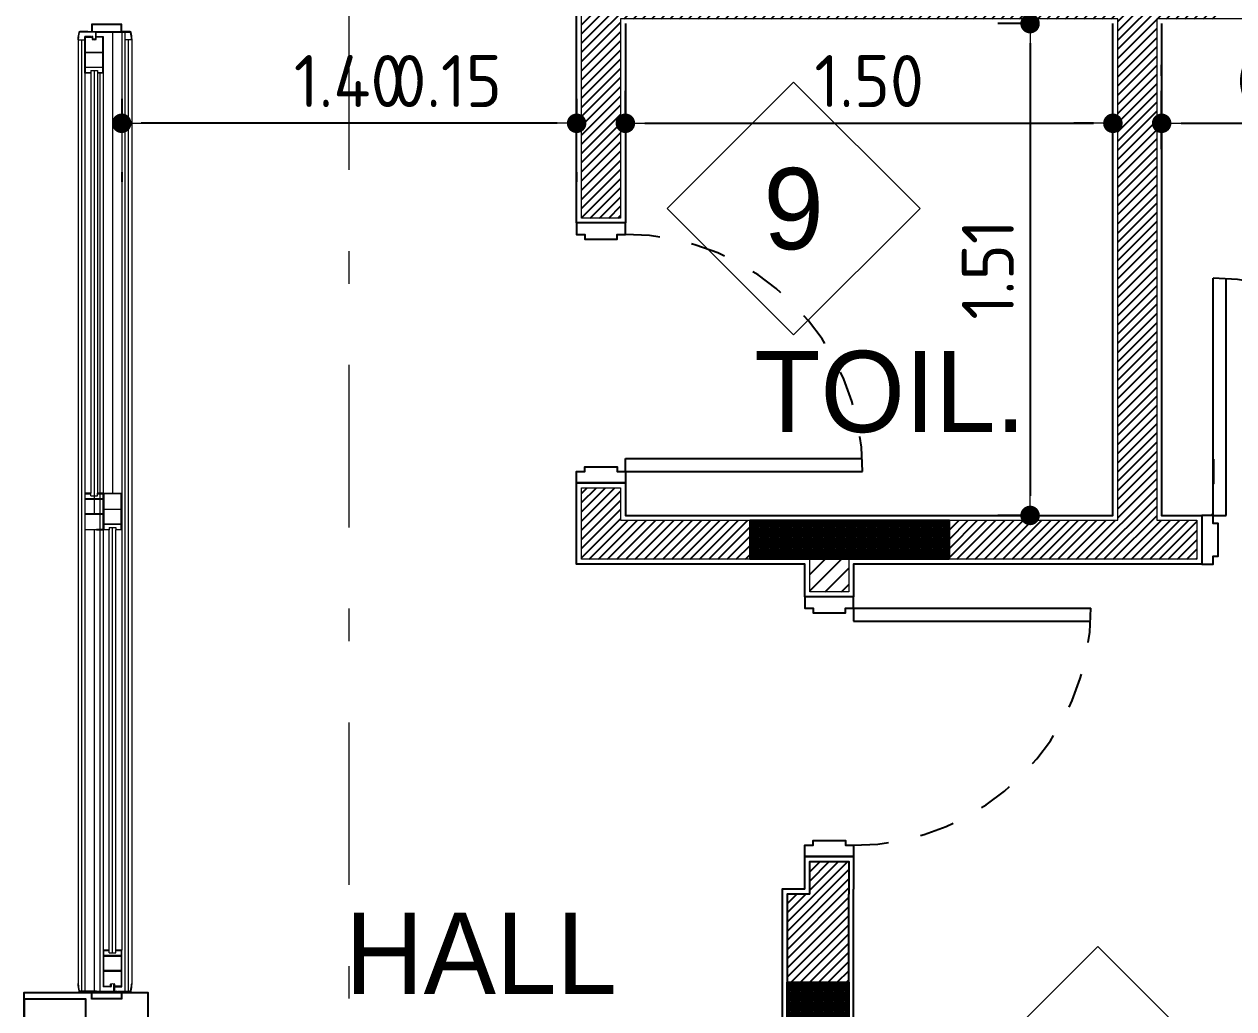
# Model space of a CAD drawing. Extents: x 233 to 569, y -241 to -74.
# Drawn here: x 250.234 to 253.956, y -183.832 to -180.802 of the extents above; entities that cross this region are included whole.
import ezdxf
from ezdxf.enums import TextEntityAlignment as Align

# ---------------------------------------------------------------- set-up
doc = ezdxf.new("R2010")
doc.units = 0
doc.header["$MEASUREMENT"] = 0
for name, pattern in [('ACAD_ISO02W100', [15, 12, -3]), ('CENTER', [2, 1.25, -0.25, 0.25, -0.25]), ('DASHDOT', [1, 0.5, -0.25, 0, -0.25]), ('DOT2', [0.125, 0, -0.125])]:
    doc.linetypes.add(name, pattern=pattern)
doc.layers.get('0').update_dxf_attribs({"linetype": 'CONTINUOUS', "lineweight": 50})
doc.layers.get('DEFPOINTS').update_dxf_attribs({"linetype": 'CONTINUOUS'})
for name, color, linetype, lineweight in [('00 EJES DE REPLANTEO MODEL 1 Y 2', 1, 'CENTER', 20), ('2D PB ABERTURAS VISTA', 1, 'CONTINUOUS', 9), ('2D PB ESTRUCTURA COLUMNAS BORDES', 7, 'CONTINUOUS', 0), ('AUXILIAR', 8, 'CONTINUOUS', 9), ('COTAS', 1, 'CONTINUOUS', 9), ('TEXTOGREEN', 3, 'CONTINUOUS', 40)]:
    doc.layers.add(name, color=color, linetype=linetype, lineweight=lineweight)
for name, color, linetype in [('2D PB ABERTURAS CORTE', 1, 'CONTINUOUS'), ('2D PB MUROS MAMP. HATCH', 10, 'CONTINUOUS'), ('2D PB MUROS MAMPOSTERIAS', 1, 'CONTINUOUS'), ('2D PB MUROS REVOQUES', 7, 'CONTINUOUS'), ('2D PB REVESTIMIENTO MURETE PIEDRA', 5, 'CONTINUOUS'), ('2D PLATEA ESTRUCTURA COLUMNAS BORDES', 7, 'CONTINUOUS'), ('2D PLATEA ESTRUCTURA COLUMNAS HATCH', 92, 'CONTINUOUS')]:
    doc.layers.add(name, color=color, linetype=linetype)
doc.styles.add('ARIAL', font='')
doc.styles.get("Standard").update_dxf_attribs({"font": 'bahnschrift.ttf'})
doc.styles.add('SWISSLTCNBT', font='bahnschrift.ttf')
doc.styles.get('ARIAL').set_extended_font_data('DIN')
doc.dimstyles.new('PLANTA', dxfattribs={"dimscale": 0, "dimtxt": 0.16, "dimasz": 0.06, "dimexe": 0.18, "dimexo": 0, "dimgap": 0.05, "dimtad": 1, "dimzin": 0, "dimdsep": 46, "dimtxsty": 'ARIAL', "dimblk1": 'DOT', "dimblk2": 'DOT', "dimsah": 1, "dimcen": 0.09, "dimclrd": 1, "dimclre": 1, "dimclrt": 3, "dimadec": 0, "dimazin": 0, "dimtfac": 1, "dimtofl": 0, "dimtmove": 0, "dimatfit": 3, "dimldrblk": 'DOT', "dimfxl": 0.18, "dimtolj": 1, "dimtzin": 0, "dimarcsym": 0})
pattern_1 = [(45, (-132.286063, -53.149484), (-0.0141421356, 0.0141421356), [])]

# ---------------------------------------------------------------- blocks, each defined once
blk = doc.blocks.new('_DOT')
at = {"color": 0, "linetype": 'ByBlock'}
blk.add_line((-0.5, 0), (-1, 0), dxfattribs=at)
at = {"color": 0, "linetype": 'ByBlock', "const_width": 0.5}
blk.add_lwpolyline([(-0.25, 0, 1), (0.25, 0, 1)], format="xyb", close=True, dxfattribs=at)
blk = doc.blocks.new('*D215')
at = {"layer": 'COTAS', "color": 1, "linetype": 'DOT2', "lineweight": -2, "transparency": 16777216}
for p, q in [((253.329, -180.8003), (253.1487, -180.8003)), ((253.329, -182.3138), (253.1487, -182.3138))]:
    blk.add_line(p, q, dxfattribs=at)
at = {"layer": 'COTAS', "color": 1, "lineweight": -2, "transparency": 16777216}
blk.add_line((253.3287, -180.8603), (253.3287, -182.2538), dxfattribs=at)
at = {"layer": 'DEFPOINTS', "color": 0, "transparency": 16777216}
for p in [(253.329, -180.8003), (253.3287, -182.3138), (253.329, -182.3138)]:
    blk.add_point(p, dxfattribs=at)
at = {"layer": 'COTAS', "color": 1, "lineweight": -2, "transparency": 16777216, "xscale": 0.06, "yscale": 0.06, "zscale": 0.06}
for p, rotation in [((253.3287, -180.8003), 90), ((253.3287, -182.3138), 270)]:
    blk.add_blockref('_DOT', p, dxfattribs=dict(at, rotation=rotation))
at = {"layer": 'COTAS', "color": 3, "transparency": 16777216, "insert": (253.1987, -181.557), "char_height": 0.16, "attachment_point": 5, "rotation": 90, "style": 'ARIAL'}
blk.add_mtext('\\A1;1.51', dxfattribs=at)
blk = doc.blocks.new('*D216')
at = {"layer": 'COTAS', "color": 1, "linetype": 'DOT2', "lineweight": -2, "transparency": 16777216}
for p, q in [((252.0835, -181.107), (252.0835, -180.927)), ((253.5835, -181.107), (253.5835, -180.927))]:
    blk.add_line(p, q, dxfattribs=at)
at = {"layer": 'COTAS', "color": 1, "lineweight": -2, "transparency": 16777216}
blk.add_line((252.1435, -181.107), (253.5235, -181.107), dxfattribs=at)
at = {"layer": 'DEFPOINTS', "color": 0, "transparency": 16777216}
for p in [(252.0835, -181.107), (253.5835, -181.107), (253.5835, -181.107)]:
    blk.add_point(p, dxfattribs=at)
at = {"layer": 'COTAS', "color": 1, "lineweight": -2, "transparency": 16777216, "xscale": 0.06, "yscale": 0.06, "zscale": 0.06, "rotation": 180}
blk.add_blockref('_DOT', (252.0835, -181.107), dxfattribs=at)
at = {"layer": 'COTAS', "color": 1, "lineweight": -2, "transparency": 16777216, "xscale": 0.06, "yscale": 0.06, "zscale": 0.06}
blk.add_blockref('_DOT', (253.5835, -181.107), dxfattribs=at)
at = {"layer": 'COTAS', "color": 3, "transparency": 16777216, "insert": (252.8335, -180.977), "char_height": 0.16, "attachment_point": 5, "style": 'ARIAL'}
blk.add_mtext('\\A1;1.50', dxfattribs=at)
blk = doc.blocks.new('*D217')
at = {"layer": 'COTAS', "color": 1, "linetype": 'DOT2', "lineweight": -2, "transparency": 16777216}
for p, q in [((253.7335, -181.107), (253.7335, -180.927)), ((256.7603, -181.107), (256.7603, -180.927))]:
    blk.add_line(p, q, dxfattribs=at)
at = {"layer": 'COTAS', "color": 1, "lineweight": -2, "transparency": 16777216}
blk.add_line((253.7935, -181.107), (256.7003, -181.107), dxfattribs=at)
at = {"layer": 'DEFPOINTS', "color": 0, "transparency": 16777216}
for p in [(253.7335, -181.107), (256.7603, -181.107), (256.7603, -181.107)]:
    blk.add_point(p, dxfattribs=at)
at = {"layer": 'COTAS', "color": 1, "lineweight": -2, "transparency": 16777216, "xscale": 0.06, "yscale": 0.06, "zscale": 0.06, "rotation": 180}
blk.add_blockref('_DOT', (253.7335, -181.107), dxfattribs=at)
at = {"layer": 'COTAS', "color": 1, "lineweight": -2, "transparency": 16777216, "xscale": 0.06, "yscale": 0.06, "zscale": 0.06}
blk.add_blockref('_DOT', (256.7603, -181.107), dxfattribs=at)
at = {"layer": 'COTAS', "color": 3, "transparency": 16777216, "insert": (255.2469, -180.977), "char_height": 0.16, "attachment_point": 5, "style": 'ARIAL'}
blk.add_mtext('\\A1;3.03', dxfattribs=at)
blk = doc.blocks.new('*D218')
at = {"layer": 'COTAS', "color": 1, "linetype": 'DOT2', "lineweight": -2, "transparency": 16777216}
for p, q in [((253.5835, -181.1862), (253.5835, -180.927)), ((253.7335, -181.1862), (253.7335, -180.927))]:
    blk.add_line(p, q, dxfattribs=at)
at = {"layer": 'COTAS', "color": 1, "lineweight": -2, "transparency": 16777216}
for p, q in [((253.5235, -181.107), (253.4635, -181.107)), ((253.7935, -181.107), (254.4107, -181.107))]:
    blk.add_line(p, q, dxfattribs=at)
at = {"layer": 'DEFPOINTS', "color": 0, "transparency": 16777216}
for p in [(253.7335, -181.107), (253.5835, -181.1862), (253.7335, -181.1862)]:
    blk.add_point(p, dxfattribs=at)
at = {"layer": 'COTAS', "color": 1, "lineweight": -2, "transparency": 16777216, "xscale": 0.06, "yscale": 0.06, "zscale": 0.06}
blk.add_blockref('_DOT', (253.5835, -181.107), dxfattribs=at)
at = {"layer": 'COTAS', "color": 1, "lineweight": -2, "transparency": 16777216, "xscale": 0.06, "yscale": 0.06, "zscale": 0.06, "rotation": 180}
blk.add_blockref('_DOT', (253.7335, -181.107), dxfattribs=at)
at = {"layer": 'COTAS', "color": 3, "transparency": 16777216, "insert": (254.1321, -180.977), "char_height": 0.16, "attachment_point": 5, "style": 'ARIAL'}
blk.add_mtext('\\A1;0.15', dxfattribs=at)
blk = doc.blocks.new('*D231')
at = {"layer": 'COTAS', "color": 1, "linetype": 'DOT2', "lineweight": -2, "transparency": 16777216}
for p, q in [((250.5336, -181.032), (250.5336, -181.287)), ((251.9335, -181.032), (251.9335, -181.287))]:
    blk.add_line(p, q, dxfattribs=at)
at = {"layer": 'COTAS', "color": 1, "lineweight": -2, "transparency": 16777216}
blk.add_line((251.8735, -181.107), (250.5936, -181.107), dxfattribs=at)
at = {"layer": 'DEFPOINTS', "color": 0, "transparency": 16777216}
for p in [(250.5336, -181.032), (251.9335, -181.032), (250.5336, -181.107)]:
    blk.add_point(p, dxfattribs=at)
at = {"layer": 'COTAS', "color": 1, "lineweight": -2, "transparency": 16777216, "xscale": 0.06, "yscale": 0.06, "zscale": 0.06}
for p, rotation in [((250.5336, -181.107), 180.0000870913344), ((251.9335, -181.107), 8.709133438422612e-05)]:
    blk.add_blockref('_DOT', p, dxfattribs=dict(at, rotation=rotation))
at = {"layer": 'COTAS', "color": 3, "transparency": 16777216, "insert": (251.2336, -180.977), "char_height": 0.16, "attachment_point": 5, "rotation": 0.0001, "style": 'ARIAL'}
blk.add_mtext('\\A1;1.40', dxfattribs=at)
blk = doc.blocks.new('*D232')
at = {"layer": 'COTAS', "color": 1, "linetype": 'DOT2', "lineweight": -2, "transparency": 16777216}
for p, q in [((251.9335, -181.107), (251.9335, -180.927)), ((252.0835, -181.107), (252.0835, -180.927))]:
    blk.add_line(p, q, dxfattribs=at)
at = {"layer": 'COTAS', "color": 1, "lineweight": -2, "transparency": 16777216}
for p, q in [((251.8735, -181.107), (251.2564, -181.107)), ((252.1435, -181.107), (252.2035, -181.107))]:
    blk.add_line(p, q, dxfattribs=at)
at = {"layer": 'DEFPOINTS', "color": 0, "transparency": 16777216}
for p in [(251.9335, -181.107), (251.9335, -181.107), (252.0835, -181.107)]:
    blk.add_point(p, dxfattribs=at)
at = {"layer": 'COTAS', "color": 1, "lineweight": -2, "transparency": 16777216, "xscale": 0.06, "yscale": 0.06, "zscale": 0.06}
for p, rotation in [((251.9335, -181.107), 0.0001800290002459731), ((252.0835, -181.107), 180.0001800290002)]:
    blk.add_blockref('_DOT', p, dxfattribs=dict(at, rotation=rotation))
at = {"layer": 'COTAS', "color": 3, "transparency": 16777216, "insert": (251.535, -180.977), "char_height": 0.16, "attachment_point": 5, "rotation": 0.0002, "style": 'ARIAL'}
blk.add_mtext('\\A1;0.15', dxfattribs=at)

msp = doc.modelspace()

# ---------------------------------------------------------------- hatches: boundary and pattern name
at = {"layer": '2D PB MUROS MAMP. HATCH'}
h = msp.add_hatch(dxfattribs=at)
h.set_pattern_fill('_USER', color=256, scale=0.02, angle=45, pattern_type=0)
h.set_pattern_definition(pattern_1)
h.paths.add_polyline_path([(253.5985, -180.7853), (253.5985, -182.3288), (253.0797, -182.3288), (253.0797, -182.4488), (253.8423, -182.4488), (253.8423, -182.3288), (253.7185, -182.3288), (253.7185, -180.7853), (253.9148, -180.7853), (253.9148, -180.6653), (251.9485, -180.6653), (251.9485, -181.3988), (252.0685, -181.3988), (252.0685, -180.7853)])
h = msp.add_hatch(dxfattribs=at)
h.set_pattern_fill('_USER', color=256, scale=0.02, angle=45, pattern_type=0)
h.set_pattern_definition(pattern_1)
h.paths.add_polyline_path([(252.4676, -182.4488), (252.4676, -182.3288), (252.0685, -182.3288), (252.0685, -182.2288), (251.9485, -182.2288), (251.9485, -182.4488)])
h = msp.add_hatch(dxfattribs=at)
h.set_pattern_fill('JIS_WOOD', color=256, scale=0.05)
h.set_pattern_definition([(45, (234.9429, -54.853924), (-0.025, 0.025), [])])
h.paths.add_polyline_path([(252.6509, -182.4488), (252.6509, -182.5488), (252.7709, -182.5488), (252.7709, -182.4488)])
h = msp.add_hatch(dxfattribs=at)
h.set_pattern_fill('_USER', color=256, scale=0.02, angle=45, pattern_type=0)
h.set_pattern_definition(pattern_1)
h.paths.add_polyline_path([(252.7709, -183.4788), (252.7709, -183.3788), (252.6509, -183.3788), (252.6509, -183.4788), (252.5809, -183.4788), (252.5809, -183.7503), (252.7709, -183.7503)])
at = {"layer": '2D PLATEA ESTRUCTURA COLUMNAS HATCH'}
h = msp.add_hatch(dxfattribs=at)
h.set_pattern_fill('NET', color=256, scale=0.002, angle=90)
h.set_pattern_definition([(90, (233.588536, -56.515649), (-0.00635, 2e-18), []), (180, (233.588536, -56.515649), (-2e-18, -0.00635), [])])
h.paths.add_polyline_path([(253.0797, -182.4488), (253.0797, -182.3288), (252.4676, -182.3288), (252.4676, -182.4488)])
h = msp.add_hatch(dxfattribs=at)
h.set_pattern_fill('NET', color=256, scale=0.002, angle=90)
h.set_pattern_definition([(90, (229.8622066, -60.488879), (-0.00635, 2e-18), []), (180, (229.8622066, -60.488879), (-2e-18, -0.00635), [])])
h.paths.add_polyline_path([(252.7709, -183.7503), (252.5809, -183.7503), (252.5809, -184.1238), (252.7709, -184.1238)])

# ---------------------------------------------------------------- linework, layer by layer
msp.add_line((250.5336, -180.802), (250.5336, -180.802))
msp.add_line((250.5336, -180.802), (250.5336, -180.802))
msp.add_line((250.5336, -180.802), (250.5336, -180.802))
at = {"layer": '00 EJES DE REPLANTEO MODEL 1 Y 2', "linetype": 'DASHDOT'}
msp.add_line((251.2336, -195.5506), (251.2336, -163.1183), dxfattribs=at)
at = {"layer": '2D PB ABERTURAS CORTE'}
for p, q in [((253.8923, -182.3138), (253.8923, -181.5838)), ((253.9323, -182.3138), (253.9323, -181.5849)), ((252.0835, -182.1388), (252.8125, -182.1388)), ((252.0835, -182.1788), (252.8135, -182.1788)), ((252.7859, -182.5988), (253.5159, -182.5988)), ((252.7859, -182.6388), (253.5148, -182.6388))]:
    msp.add_line(p, q, dxfattribs=at)
for points in [[(252.0835, -181.4138), (251.9335, -181.4138), (251.9335, -181.4488), (251.9585, -181.4488), (251.9585, -181.4638), (252.0585, -181.4638), (252.0585, -181.4488), (252.0835, -181.4488)], [(252.0835, -182.2138), (251.9335, -182.2138), (251.9335, -182.1788), (251.9585, -182.1788), (251.9585, -182.1638), (252.0585, -182.1638), (252.0585, -182.1788), (252.0835, -182.1788)], [(253.8573, -182.3138), (253.8573, -182.4638), (253.8923, -182.4638), (253.8923, -182.4388), (253.9073, -182.4388), (253.9073, -182.3388), (253.8923, -182.3388), (253.8923, -182.3138)], [(252.7859, -182.5638), (252.6359, -182.5638), (252.6359, -182.5988), (252.6609, -182.5988), (252.6609, -182.6138), (252.7609, -182.6138), (252.7609, -182.5988), (252.7859, -182.5988)], [(252.7859, -183.3638), (252.6359, -183.3638), (252.6359, -183.3288), (252.6609, -183.3288), (252.6609, -183.3138), (252.7609, -183.3138), (252.7609, -183.3288), (252.7859, -183.3288)]]:
    msp.add_lwpolyline(points, close=True, dxfattribs=at)
for points in [[(252.0835, -182.1788), (252.0835, -182.1388)], [(252.0835, -182.2138), (251.9335, -182.2138)], [(253.8923, -182.3138), (253.9323, -182.3138)], [(252.7859, -182.5638), (252.6359, -182.5638)], [(252.7859, -182.5988), (252.7859, -182.6388)]]:
    msp.add_lwpolyline(points, dxfattribs=at)
at = {"layer": '2D PB ABERTURAS CORTE', "lineweight": 20}
msp.add_lwpolyline([(253.8917, -182.3032), (253.8917, -182.2482), (253.8917, -182.2185), (253.8938, -182.2164), (253.8938, -182.2143), (253.8938, -182.1402), (253.8938, -182.2143), (253.8938, -182.2164), (253.8917, -182.2185), (253.8917, -182.2482)], close=True, dxfattribs=at)
msp.add_lwpolyline([(253.8917, -182.3043, -0.414225), (253.8822, -182.3138, 0.414225)], format="xyb", close=True, dxfattribs=at)
at = {"layer": '2D PB ABERTURAS CORTE', "linetype": 'ACAD_ISO02W100', "ltscale": 0.009}
for centre, start, end in [((252.0835, -182.1788), 0, 90), ((253.8923, -182.3138), 0, 90), ((252.7859, -182.5988), 270, 0)]:
    msp.add_arc(centre, 0.73, start, end, dxfattribs=at)
at = {"layer": '2D PB ABERTURAS VISTA', "color": 1}
for p, q in [((250.4412, -180.802), (250.4412, -180.8235)), ((250.5336, -180.802), (250.4412, -180.802)), ((250.5336, -180.802), (250.4412, -180.802)), ((250.4412, -180.802), (250.4412, -180.8235)), ((250.4432, -180.8041), (250.4432, -180.8241)), ((250.5316, -180.8041), (250.4432, -180.8041)), ((250.5316, -180.8041), (250.4432, -180.8041)), ((250.4432, -180.8041), (250.4432, -180.8241)), ((250.5316, -180.8241), (250.5316, -180.8041)), ((250.5316, -180.8241), (250.5316, -180.8041)), ((250.5336, -180.8235), (250.5336, -180.802)), ((250.5336, -180.8235), (250.5336, -180.802)), ((250.4519, -180.8266), (250.4041, -180.8266)), ((250.4519, -180.8266), (250.4041, -180.8266)), ((250.4046, -180.8246), (250.4401, -180.8246)), ((250.4294, -180.8246), (250.4046, -180.8246)), ((250.4294, -180.8246), (250.4046, -180.8246)), ((250.4046, -180.8246), (250.4401, -180.8246)), ((250.4412, -180.823), (250.4412, -180.8235)), ((250.4412, -180.823), (250.4412, -180.8235)), ((250.4429, -180.8404), (250.4429, -180.8483)), ((250.4429, -180.8404), (250.4429, -180.8483)), ((250.4439, -180.8399), (250.4434, -180.8399)), ((250.4439, -180.8399), (250.4434, -180.8399)), ((250.4437, -180.8246), (250.5311, -180.8246)), ((250.4437, -180.8246), (250.5311, -180.8246)), ((250.4438, -180.8493), (250.4489, -180.8502)), ((250.4438, -180.8493), (250.4489, -180.8502)), ((250.4444, -180.8478), (250.4444, -180.8404)), ((250.4444, -180.8478), (250.4444, -180.8404)), ((250.4489, -180.8486), (250.4444, -180.8478)), ((250.4489, -180.8486), (250.4444, -180.8478)), ((250.4529, -180.8479), (250.4489, -180.8486)), ((250.4529, -180.8479), (250.4489, -180.8486)), ((250.4489, -180.8502), (250.4539, -180.8493)), ((250.4489, -180.8502), (250.4539, -180.8493)), ((250.4529, -180.8276), (250.4529, -180.8479)), ((250.4529, -180.8276), (250.4529, -180.8479)), ((250.4548, -180.8483), (250.4548, -180.8276)), ((250.4548, -180.8483), (250.4548, -180.8276)), ((250.4558, -180.8266), (250.5188, -180.8266)), ((250.4558, -180.8266), (250.5599, -180.8266)), ((250.4558, -180.8266), (250.5599, -180.8266)), ((250.4558, -180.8266), (250.5188, -180.8266)), ((250.5216, -180.8266), (250.5599, -180.8266)), ((250.5216, -180.8266), (250.5599, -180.8266)), ((250.5256, -180.8246), (250.5311, -180.8246)), ((250.5256, -180.8246), (250.5311, -180.8246)), ((250.5336, -180.823), (250.5336, -180.8235)), ((250.5336, -180.823), (250.5336, -180.8235)), ((250.5594, -180.8246), (250.5346, -180.8246)), ((250.5346, -180.8246), (250.5594, -180.8246)), ((250.5346, -180.8246), (250.5518, -180.8246)), ((250.5346, -180.8246), (250.5518, -180.8246)), ((250.5346, -180.8246), (250.5594, -180.8246)), ((250.5594, -180.8246), (250.5346, -180.8246)), ((250.5004, -183.7548), (250.5054, -183.7539)), ((250.5004, -183.7548), (250.5054, -183.7539)), ((250.5054, -183.7539), (250.5105, -183.7548)), ((250.5054, -183.7539), (250.5105, -183.7548)), ((250.4558, -183.7775), (250.4041, -183.7775)), ((250.4558, -183.7775), (250.4041, -183.7775)), ((250.4294, -183.7795), (250.4046, -183.7795)), ((250.4046, -183.7795), (250.4401, -183.7795)), ((250.4046, -183.7795), (250.4401, -183.7795)), ((250.4294, -183.7795), (250.4046, -183.7795)), ((250.4412, -183.781), (250.4412, -183.7805)), ((250.4412, -183.802), (250.4412, -183.7805)), ((250.4412, -183.802), (250.4412, -183.7805)), ((250.4412, -183.781), (250.4412, -183.7805)), ((250.4432, -183.8), (250.4432, -183.78)), ((250.4432, -183.8), (250.4432, -183.78)), ((250.4437, -183.7795), (250.5311, -183.7795)), ((250.4437, -183.7795), (250.5311, -183.7795)), ((250.4558, -183.7775), (250.5188, -183.7775)), ((250.4558, -183.7775), (250.5188, -183.7775)), ((250.4558, -183.7775), (250.5188, -183.7775)), ((250.4558, -183.7775), (250.5188, -183.7775)), ((250.4995, -183.7636), (250.4995, -183.7558)), ((250.4995, -183.7636), (250.4995, -183.7558)), ((250.5005, -183.7641), (250.5, -183.7641)), ((250.5005, -183.7641), (250.5, -183.7641)), ((250.5054, -183.7555), (250.501, -183.7562)), ((250.5054, -183.7555), (250.501, -183.7562)), ((250.501, -183.7562), (250.501, -183.7636)), ((250.501, -183.7562), (250.501, -183.7636)), ((250.5095, -183.7562), (250.5054, -183.7555)), ((250.5095, -183.7562), (250.5054, -183.7555)), ((250.5095, -183.7764), (250.5095, -183.7562)), ((250.5095, -183.7764), (250.5095, -183.7562)), ((250.5114, -183.7558), (250.5114, -183.7775)), ((250.5114, -183.7558), (250.5114, -183.7775)), ((250.5216, -183.7775), (250.5599, -183.7775)), ((250.5216, -183.7775), (250.5599, -183.7775)), ((250.5256, -183.7795), (250.5311, -183.7795)), ((250.5256, -183.7795), (250.5311, -183.7795)), ((250.5316, -183.78), (250.5316, -183.8)), ((250.5316, -183.78), (250.5316, -183.8)), ((250.5336, -183.781), (250.5336, -183.7805)), ((250.5336, -183.7805), (250.5336, -183.802)), ((250.5336, -183.7805), (250.5336, -183.802)), ((250.5336, -183.781), (250.5336, -183.7805)), ((250.5594, -183.7795), (250.5346, -183.7795)), ((250.5346, -183.7795), (250.5594, -183.7795)), ((250.5346, -183.7795), (250.5518, -183.7795)), ((250.5346, -183.7795), (250.5518, -183.7795)), ((250.5346, -183.7795), (250.5594, -183.7795)), ((250.5594, -183.7795), (250.5346, -183.7795)), ((250.5336, -183.802), (250.4412, -183.802)), ((250.5336, -183.802), (250.4412, -183.802)), ((250.5316, -183.8), (250.4432, -183.8)), ((250.5316, -183.8), (250.4432, -183.8))]:
    msp.add_line(p, q, dxfattribs=at)
at = {"layer": '2D PB ABERTURAS VISTA', "color": 251}
for p, q in [((250.3993, -180.8501), (250.3993, -183.754)), ((250.3993, -180.8501), (250.3993, -183.754)), ((250.3997, -180.8502), (250.4202, -180.8502)), ((250.3997, -180.8502), (250.4202, -180.8502)), ((250.4099, -180.8502), (250.4099, -183.7775)), ((250.4099, -180.8502), (250.4099, -183.7775)), ((250.4199, -180.8502), (250.4199, -182.302)), ((250.4199, -180.8502), (250.4199, -182.302)), ((250.5055, -180.8266), (250.5055, -182.2457)), ((250.5055, -180.8266), (250.5055, -182.2457)), ((250.5336, -180.8266), (250.5336, -183.6515)), ((250.5336, -180.8266), (250.5336, -183.6515)), ((250.5434, -180.8266), (250.5434, -183.7775)), ((250.5434, -180.8266), (250.5434, -183.7775)), ((250.5643, -180.8502), (250.5439, -180.8502)), ((250.5643, -180.8502), (250.5439, -180.8502)), ((250.5537, -180.8502), (250.5537, -183.7775)), ((250.5537, -180.8502), (250.5537, -183.7775)), ((250.5648, -180.8501), (250.5648, -183.754)), ((250.5648, -180.8501), (250.5648, -183.754)), ((250.4668, -180.9526), (250.4668, -182.3568)), ((250.4668, -180.9526), (250.4668, -182.3568)), ((250.4768, -180.9526), (250.4768, -183.6515)), ((250.4768, -180.9526), (250.4768, -183.6515)), ((250.4489, -182.1584), (250.4489, -182.3099)), ((250.4489, -182.1584), (250.4489, -182.3099)), ((250.4199, -182.302), (250.4199, -183.7775)), ((250.4199, -182.302), (250.4199, -183.7775)), ((250.4489, -182.3584), (250.4489, -183.7775)), ((250.4489, -182.3584), (250.4489, -183.7775)), ((250.4668, -182.3584), (250.4668, -183.7775)), ((250.4668, -182.3584), (250.4668, -183.7775))]:
    msp.add_line(p, q, dxfattribs=at)
at = {"layer": '2D PB ABERTURAS VISTA'}
for p, q in [((250.4202, -180.9526), (250.4202, -180.8399)), ((250.4406, -180.8399), (250.4202, -180.8399)), ((250.4406, -180.8399), (250.4202, -180.8399)), ((250.4202, -180.9526), (250.4202, -180.8399)), ((250.4217, -180.8415), (250.4406, -180.8415)), ((250.4217, -180.8415), (250.4217, -180.8873)), ((250.4217, -180.8415), (250.4217, -180.8873)), ((250.4217, -180.8415), (250.4406, -180.8415)), ((250.4406, -180.8399), (250.4406, -180.8415)), ((250.4406, -180.8399), (250.4406, -180.8415)), ((250.4566, -180.8399), (250.4566, -180.8415)), ((250.4566, -180.8399), (250.477, -180.8399)), ((250.4566, -180.8399), (250.477, -180.8399)), ((250.4566, -180.8399), (250.4566, -180.8415)), ((250.4755, -180.8415), (250.4566, -180.8415)), ((250.4755, -180.8415), (250.4566, -180.8415)), ((250.4755, -180.8873), (250.4755, -180.8415)), ((250.4755, -180.8873), (250.4755, -180.8415)), ((250.477, -180.8399), (250.477, -180.9526)), ((250.477, -180.8399), (250.477, -180.9526)), ((250.4227, -180.8884), (250.4745, -180.8884)), ((250.4227, -180.8884), (250.4745, -180.8884)), ((250.4217, -180.8909), (250.4217, -180.9331)), ((250.4217, -180.8909), (250.4217, -180.9331)), ((250.4745, -180.8899), (250.4227, -180.8899)), ((250.4745, -180.8899), (250.4227, -180.8899)), ((250.4755, -180.9331), (250.4755, -180.8909)), ((250.4755, -180.9331), (250.4755, -180.8909)), ((250.4387, -180.9526), (250.4202, -180.9526)), ((250.4387, -180.9526), (250.4202, -180.9526)), ((250.4217, -180.9367), (250.4217, -180.95)), ((250.4217, -180.9367), (250.4217, -180.95)), ((250.4227, -180.9342), (250.4745, -180.9342)), ((250.4227, -180.9342), (250.4745, -180.9342)), ((250.4745, -180.9357), (250.4227, -180.9357)), ((250.4745, -180.9357), (250.4227, -180.9357)), ((250.4227, -180.951), (250.4387, -180.951)), ((250.4227, -180.951), (250.4387, -180.951)), ((250.4387, -180.9447), (250.4387, -180.9526)), ((250.4387, -180.9447), (250.459, -180.9447)), ((250.4387, -180.9447), (250.459, -180.9447)), ((250.4387, -180.9447), (250.4387, -180.9526)), ((250.4387, -180.9526), (250.4387, -182.2457)), ((250.4387, -180.9526), (250.4387, -182.2457)), ((250.4489, -180.9447), (250.4489, -182.2536)), ((250.4489, -180.9447), (250.4489, -182.2536)), ((250.459, -180.9447), (250.459, -180.9526)), ((250.459, -180.9447), (250.459, -180.9526)), ((250.459, -180.951), (250.4745, -180.951)), ((250.459, -180.951), (250.4745, -180.951)), ((250.477, -180.9526), (250.459, -180.9526)), ((250.459, -180.9526), (250.459, -182.2457)), ((250.459, -180.9526), (250.459, -182.2457)), ((250.477, -180.9526), (250.459, -180.9526)), ((250.4755, -180.95), (250.4755, -180.9367)), ((250.4755, -180.95), (250.4755, -180.9367)), ((250.4387, -182.2457), (250.4202, -182.2457)), ((250.4202, -182.2457), (250.4202, -182.3584)), ((250.4202, -182.2457), (250.4202, -182.3584)), ((250.4387, -182.2457), (250.4202, -182.2457)), ((250.4217, -182.2616), (250.4217, -182.2483)), ((250.4217, -182.2616), (250.4217, -182.2483)), ((250.4217, -182.3074), (250.4217, -182.2652)), ((250.4217, -182.3074), (250.4217, -182.2652)), ((250.4227, -182.2472), (250.4387, -182.2472)), ((250.4227, -182.2472), (250.4387, -182.2472)), ((250.4745, -182.2626), (250.4227, -182.2626)), ((250.4745, -182.2626), (250.4227, -182.2626)), ((250.4227, -182.2641), (250.4745, -182.2641)), ((250.4227, -182.2641), (250.4745, -182.2641)), ((250.4387, -182.2536), (250.4387, -182.2457)), ((250.4387, -182.2536), (250.4387, -182.2457)), ((250.4387, -182.2536), (250.459, -182.2536)), ((250.4387, -182.2536), (250.459, -182.2536)), ((250.477, -182.2457), (250.459, -182.2457)), ((250.459, -182.2536), (250.459, -182.2457)), ((250.459, -182.2536), (250.459, -182.2457)), ((250.477, -182.2457), (250.459, -182.2457)), ((250.459, -182.2472), (250.4745, -182.2472)), ((250.459, -182.2472), (250.4745, -182.2472)), ((250.4755, -182.2483), (250.4755, -182.2616)), ((250.4755, -182.2483), (250.4755, -182.2616)), ((250.4755, -182.2652), (250.4755, -182.3074)), ((250.4755, -182.2652), (250.4755, -182.3074)), ((250.4768, -182.2457), (250.5336, -182.2457)), ((250.4768, -182.3584), (250.4768, -182.2457)), ((250.4768, -182.3584), (250.4768, -182.2457)), ((250.4768, -182.2457), (250.5336, -182.2457)), ((250.477, -182.3584), (250.477, -182.2457)), ((250.477, -182.3584), (250.477, -182.2457)), ((250.4783, -182.2472), (250.4783, -182.2931)), ((250.5321, -182.2472), (250.4783, -182.2472)), ((250.5321, -182.2472), (250.4783, -182.2472)), ((250.4783, -182.2472), (250.4783, -182.2931)), ((250.4953, -182.2472), (250.4953, -182.2457)), ((250.4953, -182.2472), (250.4953, -182.2457)), ((250.5055, -182.2472), (250.5055, -182.2457)), ((250.5055, -182.2472), (250.5055, -182.2457)), ((250.5156, -182.2472), (250.5156, -182.2457)), ((250.5156, -182.2472), (250.5156, -182.2457)), ((250.5321, -182.2931), (250.5321, -182.2472)), ((250.5321, -182.2931), (250.5321, -182.2472)), ((250.5336, -182.2457), (250.5336, -182.3584)), ((250.5336, -182.2457), (250.5336, -182.3584)), ((250.4783, -182.2967), (250.4783, -182.3389)), ((250.4783, -182.2967), (250.4783, -182.3389)), ((250.4793, -182.2942), (250.5311, -182.2942)), ((250.4793, -182.2942), (250.5311, -182.2942)), ((250.5311, -182.2957), (250.4793, -182.2957)), ((250.5311, -182.2957), (250.4793, -182.2957)), ((250.5321, -182.3389), (250.5321, -182.2967)), ((250.5321, -182.3389), (250.5321, -182.2967)), ((250.4217, -182.3568), (250.4217, -182.311)), ((250.4217, -182.3568), (250.4217, -182.311)), ((250.4745, -182.3084), (250.4227, -182.3084)), ((250.4745, -182.3084), (250.4227, -182.3084)), ((250.4227, -182.3099), (250.4745, -182.3099)), ((250.4227, -182.3099), (250.4745, -182.3099)), ((250.4755, -182.311), (250.4755, -182.3568)), ((250.4755, -182.311), (250.4755, -182.3568)), ((250.4793, -182.3399), (250.5311, -182.3399)), ((250.4793, -182.3399), (250.5311, -182.3399)), ((250.4566, -182.3584), (250.4202, -182.3584)), ((250.4566, -182.3584), (250.4202, -182.3584)), ((250.4217, -182.3568), (250.4566, -182.3568)), ((250.4217, -182.3568), (250.4566, -182.3568)), ((250.4755, -182.3568), (250.4566, -182.3568)), ((250.4755, -182.3568), (250.4566, -182.3568)), ((250.4566, -182.3584), (250.477, -182.3584)), ((250.4566, -182.3584), (250.477, -182.3584)), ((250.4953, -182.3584), (250.4768, -182.3584)), ((250.4953, -182.3584), (250.4768, -182.3584)), ((250.4783, -182.3425), (250.4783, -182.3558)), ((250.4783, -182.3425), (250.4783, -182.3558)), ((250.5311, -182.3415), (250.4793, -182.3415)), ((250.5311, -182.3415), (250.4793, -182.3415)), ((250.4793, -182.3568), (250.4953, -182.3568)), ((250.4793, -182.3568), (250.4953, -182.3568)), ((250.4953, -182.3505), (250.5156, -182.3505)), ((250.4953, -182.3505), (250.4953, -182.3584)), ((250.4953, -182.3505), (250.4953, -182.3584)), ((250.4953, -182.3505), (250.5156, -182.3505)), ((250.4953, -183.6515), (250.4953, -182.3584)), ((250.4953, -183.6515), (250.4953, -182.3584)), ((250.5055, -183.6594), (250.5055, -182.3505)), ((250.5055, -183.6594), (250.5055, -182.3505)), ((250.5156, -182.3505), (250.5156, -182.3584)), ((250.5156, -182.3505), (250.5156, -182.3584)), ((250.5156, -182.3568), (250.5311, -182.3568)), ((250.5156, -182.3568), (250.5311, -182.3568)), ((250.5336, -182.3584), (250.5156, -182.3584)), ((250.5156, -183.6515), (250.5156, -182.3584)), ((250.5156, -183.6515), (250.5156, -182.3584)), ((250.5336, -182.3584), (250.5156, -182.3584)), ((250.5321, -182.3558), (250.5321, -182.3425)), ((250.5321, -182.3558), (250.5321, -182.3425)), ((250.4768, -183.6515), (250.4768, -183.7641)), ((250.4953, -183.6515), (250.4768, -183.6515)), ((250.4953, -183.6515), (250.4768, -183.6515)), ((250.4768, -183.6515), (250.4768, -183.7641)), ((250.4783, -183.6674), (250.4783, -183.6541)), ((250.4783, -183.6674), (250.4783, -183.6541)), ((250.4783, -183.7131), (250.4783, -183.671)), ((250.4783, -183.7131), (250.4783, -183.671)), ((250.4793, -183.653), (250.4953, -183.653)), ((250.4793, -183.653), (250.4953, -183.653)), ((250.5311, -183.6684), (250.4793, -183.6684)), ((250.5311, -183.6684), (250.4793, -183.6684)), ((250.4793, -183.6699), (250.5311, -183.6699)), ((250.4793, -183.6699), (250.5311, -183.6699)), ((250.4953, -183.6594), (250.4953, -183.6515)), ((250.4953, -183.6594), (250.4953, -183.6515)), ((250.4953, -183.6594), (250.5156, -183.6594)), ((250.4953, -183.6594), (250.5156, -183.6594)), ((250.5156, -183.6594), (250.5156, -183.6515)), ((250.5336, -183.6515), (250.5156, -183.6515)), ((250.5336, -183.6515), (250.5156, -183.6515)), ((250.5156, -183.6594), (250.5156, -183.6515)), ((250.5156, -183.653), (250.5311, -183.653)), ((250.5156, -183.653), (250.5311, -183.653)), ((250.5321, -183.6541), (250.5321, -183.6674)), ((250.5321, -183.6541), (250.5321, -183.6674)), ((250.5321, -183.671), (250.5321, -183.7131)), ((250.5321, -183.671), (250.5321, -183.7131)), ((250.5336, -183.7641), (250.5336, -183.6515)), ((250.5336, -183.7641), (250.5336, -183.6515)), ((250.4783, -183.7626), (250.4783, -183.7167)), ((250.4783, -183.7626), (250.4783, -183.7167)), ((250.5311, -183.7142), (250.4793, -183.7142)), ((250.5311, -183.7142), (250.4793, -183.7142)), ((250.4793, -183.7157), (250.5311, -183.7157)), ((250.4793, -183.7157), (250.5311, -183.7157)), ((250.5321, -183.7167), (250.5321, -183.7626)), ((250.5321, -183.7167), (250.5321, -183.7626)), ((250.4972, -183.7641), (250.4768, -183.7641)), ((250.4972, -183.7641), (250.4768, -183.7641)), ((250.4783, -183.7626), (250.4972, -183.7626)), ((250.4783, -183.7626), (250.4972, -183.7626)), ((250.4972, -183.7641), (250.4972, -183.7626)), ((250.4972, -183.7641), (250.4972, -183.7626)), ((250.5132, -183.7641), (250.5132, -183.7626)), ((250.5321, -183.7626), (250.5132, -183.7626)), ((250.5321, -183.7626), (250.5132, -183.7626)), ((250.5132, -183.7641), (250.5132, -183.7626)), ((250.5132, -183.7641), (250.5336, -183.7641)), ((250.5132, -183.7641), (250.5336, -183.7641))]:
    msp.add_line(p, q, dxfattribs=at)
at = {"layer": '2D PB ABERTURAS VISTA', "color": 1}
for centre, radius, start, end in [((250.4755, -180.8481), 0.0768, 163.8724, 180.7743), ((250.4755, -180.8481), 0.0768, 163.8724, 180.7743), ((250.3997, -180.8491), 0.00102, 180.7743, 60.4385), ((250.3997, -180.8491), 0.00102, 180.7743, 60.4385), ((250.4755, -180.8481), 0.0753, 163.9866, 180.1015), ((250.4755, -180.8481), 0.0753, 163.9866, 180.1015), ((250.4046, -180.8276), 0.00307, 90, 163.8724), ((250.4046, -180.8276), 0.00307, 90, 163.8724), ((250.4041, -180.8276), 0.00102, 90, 163.9866), ((250.4041, -180.8276), 0.00102, 90, 163.9866), ((250.4401, -180.8235), 0.00102, 270, 0), ((250.4401, -180.8235), 0.00102, 270, 0), ((250.4434, -180.8404), 0.000512, 90, 180), ((250.4434, -180.8404), 0.000512, 90, 180), ((250.4439, -180.8483), 0.00102, 180, 260), ((250.4439, -180.8483), 0.00102, 180, 260), ((250.4437, -180.8241), 0.000512, 180, 270), ((250.4437, -180.8241), 0.000512, 180, 270), ((250.4439, -180.8404), 0.000512, 0, 90), ((250.4439, -180.8404), 0.000512, 0, 90), ((250.4519, -180.8276), 0.00102, 0, 90), ((250.4519, -180.8276), 0.00102, 0, 90), ((250.4538, -180.8483), 0.00102, 280, 0), ((250.4538, -180.8483), 0.00102, 280, 0), ((250.4558, -180.8276), 0.00102, 90, 180), ((250.4558, -180.8276), 0.00102, 90, 180), ((250.5311, -180.8241), 0.000512, 270, 0), ((250.5311, -180.8241), 0.000512, 270, 0), ((250.5346, -180.8235), 0.00102, 180, 270), ((250.5346, -180.8235), 0.00102, 180, 270), ((250.5594, -180.8276), 0.00307, 16.1276, 90), ((250.5594, -180.8276), 0.00307, 16.1276, 90), ((250.5599, -180.8276), 0.00102, 16.0134, 90), ((250.5599, -180.8276), 0.00102, 16.0134, 90), ((250.4886, -180.8481), 0.0753, 359.8985, 16.0134), ((250.4886, -180.8481), 0.0753, 359.8985, 16.0134), ((250.4886, -180.8481), 0.0768, 359.2257, 16.1276), ((250.4886, -180.8481), 0.0768, 359.2257, 16.1276), ((250.5643, -180.8491), 0.00102, 119.5615, 359.2257), ((250.5643, -180.8491), 0.00102, 119.5615, 359.2257), ((250.3997, -183.7549), 0.00102, 299.5615, 179.2257), ((250.3997, -183.7549), 0.00102, 299.5615, 179.2257), ((250.5005, -183.7558), 0.00102, 100, 180), ((250.5005, -183.7558), 0.00102, 100, 180), ((250.5104, -183.7558), 0.00102, 0, 80), ((250.5104, -183.7558), 0.00102, 0, 80), ((250.5643, -183.7549), 0.00102, 0.7743, 240.4385), ((250.5643, -183.7549), 0.00102, 0.7743, 240.4385), ((250.4755, -183.756), 0.0768, 179.2257, 196.1276), ((250.4755, -183.756), 0.0768, 179.2257, 196.1276), ((250.4755, -183.756), 0.0753, 179.8985, 196.0134), ((250.4755, -183.756), 0.0753, 179.8985, 196.0134), ((250.4046, -183.7764), 0.00307, 196.1276, 270), ((250.4046, -183.7764), 0.00307, 196.1276, 270), ((250.4041, -183.7764), 0.00102, 196.0134, 270), ((250.4041, -183.7764), 0.00102, 196.0134, 270), ((250.4401, -183.7805), 0.00102, 0, 90), ((250.4401, -183.7805), 0.00102, 0, 90), ((250.4437, -183.78), 0.000512, 90, 180), ((250.4437, -183.78), 0.000512, 90, 180), ((250.5, -183.7636), 0.000512, 180, 270), ((250.5, -183.7636), 0.000512, 180, 270), ((250.5005, -183.7636), 0.000512, 270, 0), ((250.5005, -183.7636), 0.000512, 270, 0), ((250.5188, -183.7764), 0.00102, 270, 0), ((250.5188, -183.7764), 0.00102, 270, 0), ((250.5311, -183.78), 0.000512, 0, 90), ((250.5311, -183.78), 0.000512, 0, 90), ((250.5346, -183.7805), 0.00102, 90, 180), ((250.5346, -183.7805), 0.00102, 90, 180), ((250.5594, -183.7764), 0.00307, 270, 343.8724), ((250.5594, -183.7764), 0.00307, 270, 343.8724), ((250.5599, -183.7764), 0.00102, 270, 343.9866), ((250.5599, -183.7764), 0.00102, 270, 343.9866), ((250.4886, -183.756), 0.0753, 343.9866, 0.1015), ((250.4886, -183.756), 0.0753, 343.9866, 0.1015), ((250.4886, -183.756), 0.0768, 343.8724, 0.7743), ((250.4886, -183.756), 0.0768, 343.8724, 0.7743)]:
    msp.add_arc(centre, radius, start, end, dxfattribs=at)
at = {"layer": '2D PB ABERTURAS VISTA'}
for centre, start, end in [((250.4227, -180.8873), 180, 270), ((250.4227, -180.8873), 180, 270), ((250.4745, -180.8873), 270, 0), ((250.4745, -180.8873), 270, 0), ((250.4227, -180.8909), 90, 180), ((250.4227, -180.8909), 90, 180), ((250.4745, -180.8909), 0, 90), ((250.4745, -180.8909), 0, 90), ((250.4227, -180.9331), 180, 270), ((250.4227, -180.9331), 180, 270), ((250.4227, -180.9367), 90, 180), ((250.4227, -180.9367), 90, 180), ((250.4227, -180.95), 180, 270), ((250.4227, -180.95), 180, 270), ((250.4745, -180.9331), 270, 0), ((250.4745, -180.9331), 270, 0), ((250.4745, -180.9367), 0, 90), ((250.4745, -180.9367), 0, 90), ((250.4745, -180.95), 270, 0), ((250.4745, -180.95), 270, 0), ((250.4227, -182.2483), 90, 180), ((250.4227, -182.2483), 90, 180), ((250.4227, -182.2616), 180, 270), ((250.4227, -182.2616), 180, 270), ((250.4227, -182.2652), 90, 180), ((250.4227, -182.2652), 90, 180), ((250.4745, -182.2483), 0, 90), ((250.4745, -182.2483), 0, 90), ((250.4745, -182.2616), 270, 0), ((250.4745, -182.2616), 270, 0), ((250.4745, -182.2652), 0, 90), ((250.4745, -182.2652), 0, 90), ((250.4793, -182.2931), 180, 270), ((250.4793, -182.2931), 180, 270), ((250.4793, -182.2967), 90, 180), ((250.4793, -182.2967), 90, 180), ((250.5311, -182.2931), 270, 0), ((250.5311, -182.2931), 270, 0), ((250.5311, -182.2967), 0, 90), ((250.5311, -182.2967), 0, 90), ((250.4227, -182.3074), 180, 270), ((250.4227, -182.3074), 180, 270), ((250.4227, -182.311), 90, 180), ((250.4227, -182.311), 90, 180), ((250.4745, -182.3074), 270, 0), ((250.4745, -182.3074), 270, 0), ((250.4745, -182.311), 0, 90), ((250.4745, -182.311), 0, 90), ((250.4793, -182.3389), 180, 270), ((250.4793, -182.3389), 180, 270), ((250.5311, -182.3389), 270, 0), ((250.5311, -182.3389), 270, 0), ((250.4793, -182.3425), 90, 180), ((250.4793, -182.3425), 90, 180), ((250.4793, -182.3558), 180, 270), ((250.4793, -182.3558), 180, 270), ((250.5311, -182.3425), 0, 90), ((250.5311, -182.3425), 0, 90), ((250.5311, -182.3558), 270, 0), ((250.5311, -182.3558), 270, 0), ((250.4793, -183.6541), 90, 180), ((250.4793, -183.6541), 90, 180), ((250.4793, -183.6674), 180, 270), ((250.4793, -183.6674), 180, 270), ((250.4793, -183.671), 90, 180), ((250.4793, -183.671), 90, 180), ((250.5311, -183.6541), 0, 90), ((250.5311, -183.6541), 0, 90), ((250.5311, -183.6674), 270, 0), ((250.5311, -183.6674), 270, 0), ((250.5311, -183.671), 0, 90), ((250.5311, -183.671), 0, 90), ((250.4793, -183.7131), 180, 270), ((250.4793, -183.7131), 180, 270), ((250.4793, -183.7167), 90, 180), ((250.4793, -183.7167), 90, 180), ((250.5311, -183.7131), 270, 0), ((250.5311, -183.7131), 270, 0), ((250.5311, -183.7167), 0, 90), ((250.5311, -183.7167), 0, 90)]:
    msp.add_arc(centre, 0.00102, start, end, dxfattribs=at)
at = {"layer": '2D PB ESTRUCTURA COLUMNAS BORDES'}
msp.add_lwpolyline([(253.0797, -182.4488), (252.4676, -182.4488), (252.4676, -182.3288), (253.0797, -182.3288)], close=True, dxfattribs=at)
at = {"layer": '2D PB MUROS MAMPOSTERIAS'}
msp.add_line((252.5809, -185.2324), (252.5809, -183.7505), dxfattribs=at)
for points in [[(252.6509, -183.4788), (252.6509, -183.3788), (252.7709, -183.3788), (252.7709, -183.4788)], [(252.6509, -183.4788), (252.5809, -183.4788), (252.5809, -183.7503), (252.7709, -183.7503), (252.7709, -183.4788)]]:
    msp.add_lwpolyline(points, dxfattribs=at)
at = {"layer": '2D PB MUROS REVOQUES'}
for points in [[(252.0835, -180.8003), (252.0835, -181.4138), (251.9335, -181.4138), (251.9335, -180.6503)], [(253.7335, -180.8003), (253.7335, -182.3138), (253.8573, -182.3138), (253.8573, -182.4638), (252.7859, -182.4638), (252.7859, -182.5638), (252.6359, -182.5638), (252.6359, -182.4638), (251.9335, -182.4638), (251.9335, -182.2138), (252.0835, -182.2138), (252.0835, -182.3138), (253.5835, -182.3138), (253.5835, -180.8003)], [(252.6359, -183.4638), (252.6359, -183.3638), (252.7859, -183.3638), (252.7859, -183.4638)], [(252.6359, -183.4638), (252.5659, -183.4638), (252.5659, -185.2174), (252.5159, -185.2174), (252.5159, -185.3176), (252.5659, -185.3176), (252.5659, -186.9427), (257.815, -186.9426)], [(257.815, -186.2649), (257.815, -186.7226), (256.9803, -186.7226), (256.9803, -186.2649), (257.1303, -186.2649), (257.1303, -186.1449), (256.7603, -186.1449), (256.7603, -186.7226), (252.7859, -186.7226), (252.7859, -183.4638)]]:
    msp.add_lwpolyline(points, dxfattribs=at)
msp.add_lwpolyline([(250.6136, -185.5174), (250.2336, -185.5174), (250.2336, -183.7821), (250.6136, -183.7821)], close=True, dxfattribs=at)
at = {"layer": '2D PB REVESTIMIENTO MURETE PIEDRA'}
msp.add_lwpolyline([(250.6136, -185.3176), (250.5336, -185.3176), (250.5336, -185.4374), (250.3136, -185.4374), (250.3136, -183.8621), (250.4236, -183.8621), (250.4236, -183.8021), (250.2536, -183.802), (250.2336, -183.802), (250.2336, -185.5174), (250.6136, -185.5174)], close=True, dxfattribs=at)
at = {"layer": '2D PLATEA ESTRUCTURA COLUMNAS BORDES'}
for points in [[(253.0797, -182.4488), (252.4676, -182.4488), (252.4676, -182.3288), (253.0797, -182.3288)], [(252.5809, -183.7503), (252.7709, -183.7503), (252.7709, -184.1238), (252.5809, -184.1238)]]:
    msp.add_lwpolyline(points, close=True, dxfattribs=at)
at = {"layer": 'AUXILIAR', "lineweight": 9}
msp.add_lwpolyline([(256.6203, -180.6653), (256.6203, -180.4653), (256.9653, -180.4653), (256.9653, -181.5988), (256.7753, -181.5988), (256.7753, -180.7853), (253.7185, -180.7853), (253.7185, -182.3288), (253.8423, -182.3288), (253.8423, -182.4488), (252.7709, -182.4488), (252.7709, -182.5488), (252.6509, -182.5488), (252.6509, -182.4488), (251.9485, -182.4488), (251.9485, -182.2288), (252.0685, -182.2288), (252.0685, -182.3288), (253.5985, -182.3288), (253.5985, -180.7853), (252.0685, -180.7853), (252.0685, -181.3988), (251.9485, -181.3988), (251.9485, -180.6653)], close=True, dxfattribs=at)
at = {"layer": 'COTAS'}
for points in [[(252.6012, -181.7584), (252.9901, -181.3695), (252.6012, -180.9806), (252.2123, -181.3695)], [(253.537, -184.4184), (253.9259, -184.0294), (253.537, -183.6405), (253.1481, -184.0294)]]:
    msp.add_lwpolyline(points, close=True, dxfattribs=at)

# ---------------------------------------------------------------- texts
at = {"layer": 'TEXTOGREEN', "style": 'SWISSLTCNBT'}
msp.add_text('9', height=0.25, dxfattribs=at).set_placement((252.6012, -181.3695), align=Align.MIDDLE_CENTER)
at = {"layer": 'TEXTOGREEN'}
for s, p in [('TOIL.', (252.4795, -182.0573)), ('HALL', (251.2211, -183.7867))]:
    msp.add_text(s, height=0.25, dxfattribs=at).set_placement(p)

# ---------------------------------------------------------------- dimensions: what is measured, and where the dimension line sits
at = {"layer": 'COTAS'}
for p1, p2, distance, picture, middle in [((253.329, -180.8003), (253.329, -182.3138), -0.0002, '*D215', (253.1987, -181.557)), ((251.9335, -181.032), (250.5336, -181.032), 0.075, '*D231', (251.2336, -180.977)), ((252.0835, -181.107), (251.9335, -181.107), 0, '*D232', (251.535, -180.977)), ((252.0835, -181.107), (253.5835, -181.107), 0, '*D216', (252.8335, -180.977)), ((253.5835, -181.1862), (253.7335, -181.1862), 0.0791, '*D218', (254.1321, -180.977)), ((253.7335, -181.107), (256.7603, -181.107), 0, '*D217', (255.2469, -180.977))]:
    dim = msp.add_aligned_dim(p1=p1, p2=p2, distance=distance, dimstyle='PLANTA', override={"dimscale": 1}, dxfattribs=at)
    dim.commit()
    dim.dimension.update_dxf_attribs({"geometry": picture, "text_midpoint": middle})

doc.saveas('drawing.dxf')
